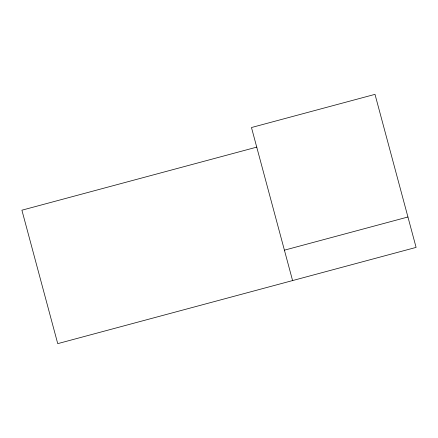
<?xml version="1.0" encoding="UTF-8"?>
<svg xmlns="http://www.w3.org/2000/svg" width="438" height="438" viewBox="0 0 438 438"><rect width="100%" height="100%" fill="white"/><g stroke="black" fill="none" stroke-linecap="round" stroke-linejoin="round"><path stroke-width="0.66" d="M256.849 147.097L21.9 210.196L57.739 343.644L416.1 247.399L374.999 94.356L251.472 127.529L292.579 280.572M284.41 250.169L407.937 216.996"/></g></svg>
